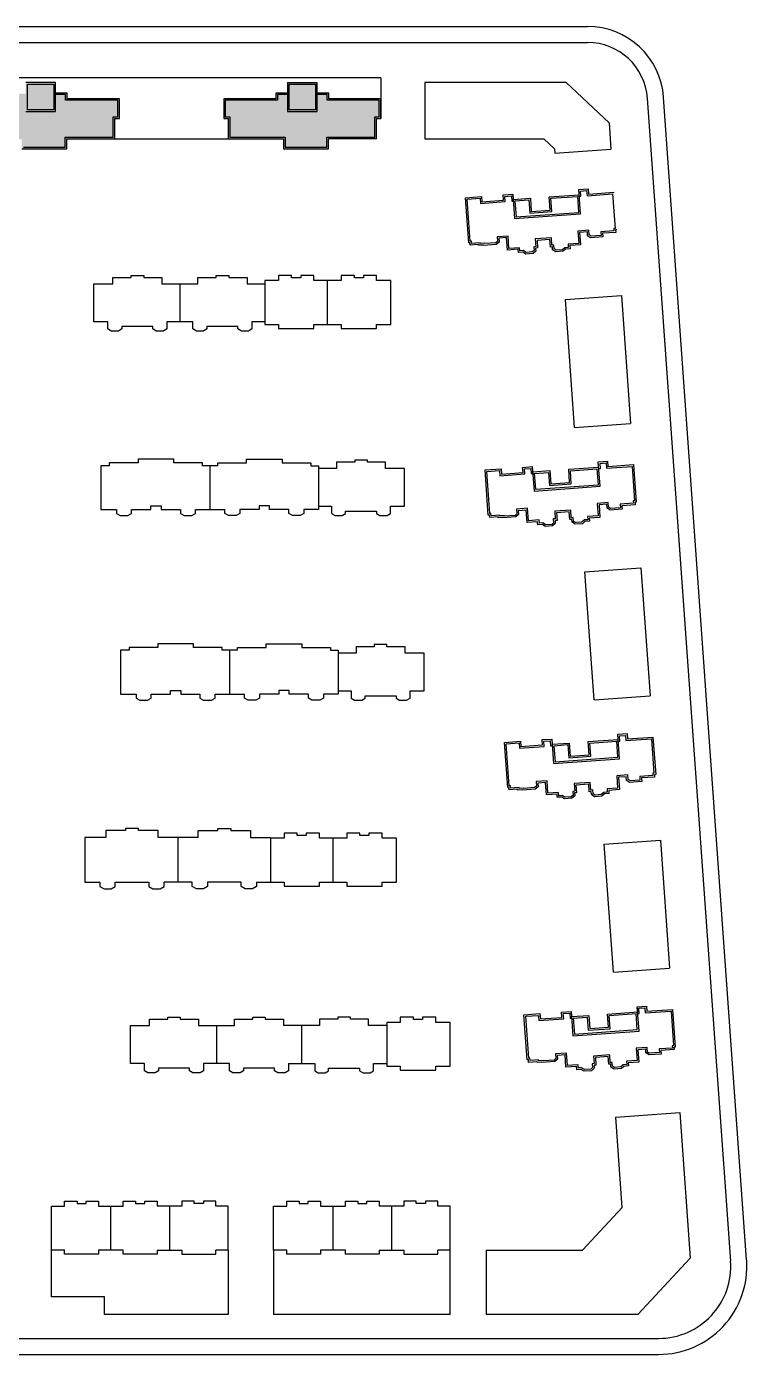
# Model space of a CAD drawing. Extents: x 544659 to 588977, y -8328 to 21775.
# Drawn here: x 547170 to 550047, y -8328 to -3029 of the extents above; entities that cross this region are included whole.
import ezdxf

# ---------------------------------------------------------------- set-up
doc = ezdxf.new("R2010")
doc.units = 0
doc.header["$LTSCALE"] = 1000
doc.header["$MEASUREMENT"] = 0
doc.layers.get('0').update_dxf_attribs({"color": 254, "linetype": 'CONTINUOUS'})
doc.layers.add('WALL', color=9, linetype='CONTINUOUS')

# ---------------------------------------------------------------- blocks, each defined once
blk = doc.blocks.new('A$C3B3C0B09')
at = {"layer": 'WALL'}
for points in [[(5252, 10144), (5015, 10144), (5015, 10061), (4922, 10061), (4922, 10016), (4506, 10016), (4506, 9859), (4541, 9859), (4541, 9696), (4983, 9696), (4983, 9616), (5341, 9616), (5341, 9696), (5725, 9696), (5725, 9859), (5761, 9859), (5761, 10021), (5345, 10021), (5345, 10061), (5252, 10061)], [(7338, 10144), (7101, 10144), (7101, 10061), (7009, 10061), (7009, 10016), (6593, 10016), (6593, 9859), (6628, 9859), (6628, 9696), (7069, 9696), (7069, 9616), (7428, 9616), (7428, 9696), (7812, 9696), (7812, 9859), (7847, 9859), (7847, 10021), (7431, 10021), (7431, 10061), (7338, 10061)]]:
    blk.add_hatch(color=1, dxfattribs=at).paths.add_polyline_path(points)
at = {"color": 8}
for p, q in [((608, 10597), (9494, 10597)), ((608, 10469), (9494, 10469)), ((7847, 10186), (4506, 10186)), ((7847, 10186), (7847, 9864)), ((5252, 10149), (5015, 10149)), ((5028, 10136), (5239, 10136)), ((5028, 9931), (5028, 10136)), ((5239, 10136), (5239, 9931)), ((5252, 9918), (5252, 10149)), ((7101, 10149), (7101, 9918)), ((7101, 10149), (7338, 10149)), ((7114, 10136), (7325, 10136)), ((7114, 9931), (7114, 10136)), ((7325, 10136), (7325, 9931)), ((7338, 9918), (7338, 10149)), ((9323, 10149), (8198, 10149)), ((8198, 10149), (8198, 9701)), ((9323, 10149), (9666, 9829)), ((5345, 10065), (5252, 10065)), ((5332, 10053), (5252, 10053)), ((5332, 10008), (5332, 10053)), ((5748, 10008), (5332, 10008)), ((5345, 10021), (5345, 10065)), ((5761, 10021), (5345, 10021)), ((5748, 9877), (5748, 10008)), ((5761, 9864), (5761, 10021)), ((6593, 10021), (6593, 9864)), ((7009, 10021), (6593, 10021)), ((7021, 10008), (6605, 10008)), ((6605, 10008), (6605, 9877)), ((7101, 10065), (7009, 10065)), ((7009, 10065), (7009, 10021)), ((7101, 10053), (7021, 10053)), ((7021, 10053), (7021, 10008)), ((7431, 10065), (7338, 10065)), ((7418, 10053), (7338, 10053)), ((7418, 10008), (7418, 10053)), ((7834, 10008), (7418, 10008)), ((7431, 10021), (7431, 10065)), ((7847, 10021), (7431, 10021)), ((7834, 9877), (7834, 10008)), ((7847, 9864), (7847, 10021)), ((10636, 745), (9973, 10023)), ((10763, 754), (10101, 10032)), ((5015, 9918), (5252, 9918)), ((5239, 9931), (5028, 9931)), ((5713, 9713), (5713, 9877)), ((5713, 9877), (5748, 9877)), ((5725, 9701), (5725, 9864)), ((5725, 9864), (5761, 9864)), ((6593, 9864), (6628, 9864)), ((6605, 9877), (6641, 9877)), ((6628, 9864), (6628, 9701)), ((6641, 9877), (6641, 9713)), ((7101, 9918), (7338, 9918)), ((7325, 9931), (7114, 9931)), ((7799, 9713), (7799, 9877)), ((7799, 9877), (7834, 9877)), ((7812, 9701), (7812, 9864)), ((7812, 9864), (7847, 9864)), ((9666, 9829), (9681, 9617)), ((5329, 9633), (5329, 9713)), ((5329, 9713), (5713, 9713)), ((5341, 9621), (5341, 9701)), ((5341, 9701), (5725, 9701)), ((5725, 9701), (6628, 9701)), ((6628, 9701), (7069, 9701)), ((6641, 9713), (7082, 9713)), ((7069, 9701), (7069, 9621)), ((7082, 9713), (7082, 9633)), ((7415, 9633), (7415, 9713)), ((7415, 9713), (7799, 9713)), ((7428, 9621), (7428, 9701)), ((7812, 9701), (7428, 9701)), ((8198, 9701), (9146, 9701)), ((9146, 9701), (9232, 9621)), ((4983, 9621), (5341, 9621)), ((4996, 9633), (5329, 9633)), ((7069, 9621), (7428, 9621)), ((7082, 9633), (7415, 9633)), ((9232, 9621), (9234, 9585)), ((9234, 9585), (9681, 9617)), ((8522, 9231), (8649, 9241)), ((8548, 8871), (8522, 9231)), ((8535, 9220), (8638, 9227)), ((8559, 8884), (8535, 9220)), ((8638, 9227), (8641, 9185)), ((8649, 9241), (8652, 9199)), ((8822, 9253), (8898, 9258)), ((8825, 9211), (8822, 9253)), ((8836, 9241), (8887, 9245)), ((8838, 9200), (8836, 9241)), ((8887, 9245), (8890, 9203)), ((8898, 9258), (8912, 9064)), ((8901, 9217), (9039, 9227)), ((9039, 9227), (9046, 9121)), ((9189, 9237), (9428, 9254)), ((9196, 9132), (9189, 9237)), ((9202, 9226), (9416, 9241)), ((9210, 9120), (9202, 9226)), ((9425, 9113), (9416, 9241)), ((9425, 9296), (9499, 9301)), ((9439, 9101), (9425, 9296)), ((9428, 9254), (9425, 9296)), ((9429, 9242), (9442, 9243)), ((9439, 9284), (9487, 9288)), ((9442, 9243), (9439, 9284)), ((9487, 9288), (9490, 9246)), ((9490, 9246), (9694, 9261)), ((9499, 9301), (9501, 9260)), ((9501, 9260), (9706, 9274)), ((9694, 9261), (9714, 8986)), ((8641, 9185), (8838, 9200)), ((8652, 9199), (8825, 9211)), ((8890, 9203), (8902, 9204)), ((8915, 9205), (9027, 9213)), ((8915, 9205), (8924, 9077)), ((8924, 9077), (9425, 9113)), ((9027, 9213), (9034, 9108)), ((9034, 9108), (9210, 9120)), ((9046, 9121), (9196, 9132)), ((8912, 9064), (9439, 9101)), ((8861, 8925), (8774, 8919)), ((8774, 8919), (8776, 8882)), ((8849, 8912), (8787, 8907)), ((8787, 8907), (8789, 8877)), ((8856, 8813), (8849, 8912)), ((8868, 8826), (8861, 8925)), ((9206, 8911), (9078, 8902)), ((9078, 8902), (9082, 8842)), ((9210, 8851), (9206, 8911)), ((9504, 8971), (9417, 8965)), ((9417, 8965), (9424, 8866)), ((9493, 8958), (9430, 8953)), ((9430, 8953), (9437, 8854)), ((9495, 8927), (9493, 8958)), ((9519, 8911), (9495, 8927)), ((9507, 8934), (9504, 8971)), ((9523, 8924), (9507, 8934)), ((9616, 8918), (9519, 8911)), ((9602, 8930), (9523, 8924)), ((9705, 8966), (9600, 8959)), ((9600, 8959), (9602, 8930)), ((9719, 8954), (9614, 8947)), ((9614, 8947), (9616, 8918)), ((9714, 8986), (9704, 8985)), ((9704, 8985), (9705, 8966)), ((9727, 8974), (9718, 8974)), ((9718, 8974), (9719, 8954)), ((8557, 8871), (8548, 8871)), ((8558, 8852), (8557, 8871)), ((8626, 8857), (8558, 8852)), ((8569, 8885), (8559, 8884)), ((8570, 8866), (8569, 8885)), ((8637, 8871), (8570, 8866)), ((8626, 8851), (8626, 8857)), ((8664, 8853), (8626, 8851)), ((8638, 8864), (8637, 8871)), ((8676, 8867), (8638, 8864)), ((8665, 8850), (8664, 8853)), ((8767, 8858), (8665, 8850)), ((8762, 8870), (8676, 8864)), ((8676, 8864), (8676, 8867)), ((8776, 8882), (8762, 8870)), ((8789, 8877), (8767, 8858)), ((8941, 8819), (8856, 8813)), ((8953, 8832), (8868, 8826)), ((8943, 8793), (8941, 8819)), ((8979, 8796), (8943, 8793)), ((8955, 8807), (8953, 8832)), ((8982, 8809), (8955, 8807)), ((9001, 8781), (8979, 8796)), ((9004, 8794), (8982, 8809)), ((9054, 8798), (9004, 8794)), ((9068, 8810), (9054, 8798)), ((9082, 8805), (9060, 8785)), ((9082, 8842), (9066, 8840)), ((9066, 8840), (9068, 8810)), ((9096, 8830), (9080, 8829)), ((9080, 8829), (9082, 8805)), ((9194, 8898), (9092, 8890)), ((9092, 8890), (9096, 8830)), ((9198, 8837), (9194, 8898)), ((9214, 8838), (9198, 8837)), ((9226, 8852), (9210, 8851)), ((9216, 8814), (9214, 8838)), ((9240, 8798), (9216, 8814)), ((9228, 8822), (9226, 8852)), ((9244, 8811), (9228, 8822)), ((9299, 8803), (9240, 8798)), ((9294, 8815), (9244, 8811)), ((9314, 8832), (9294, 8815)), ((9319, 8820), (9299, 8803)), ((9341, 8834), (9314, 8832)), ((9355, 8823), (9319, 8820)), ((9424, 8866), (9339, 8860)), ((9339, 8860), (9341, 8834)), ((9437, 8854), (9353, 8848)), ((9353, 8848), (9355, 8823)), ((9060, 8785), (9001, 8781)), ((5709, 8543), (5709, 8595)), ((5709, 8595), (5854, 8595)), ((5854, 8595), (5854, 8611)), ((5854, 8611), (5955, 8611)), ((5955, 8611), (5955, 8595)), ((5955, 8595), (6100, 8595)), ((6100, 8595), (6100, 8543)), ((6387, 8543), (6387, 8595)), ((6387, 8595), (6533, 8595)), ((6533, 8595), (6533, 8611)), ((6533, 8611), (6633, 8611)), ((6633, 8611), (6633, 8595)), ((6633, 8595), (6779, 8595)), ((6779, 8595), (6779, 8543)), ((7135, 8611), (7030, 8611)), ((7030, 8611), (7030, 8569)), ((7135, 8591), (7135, 8611)), ((7208, 8591), (7135, 8591)), ((7313, 8611), (7208, 8611)), ((7208, 8611), (7208, 8591)), ((7313, 8569), (7313, 8611)), ((7635, 8611), (7529, 8611)), ((7529, 8611), (7529, 8569)), ((7635, 8591), (7635, 8611)), ((7707, 8591), (7635, 8591)), ((7812, 8611), (7707, 8611)), ((7707, 8611), (7707, 8591)), ((7812, 8569), (7812, 8611)), ((5558, 8543), (5709, 8543)), ((5558, 8241), (5558, 8543)), ((6100, 8543), (6387, 8543)), ((6244, 8543), (6244, 8241)), ((6779, 8543), (6922, 8543)), ((7030, 8569), (6922, 8569)), ((6922, 8569), (6922, 8219)), ((7529, 8569), (7313, 8569)), ((7421, 8219), (7421, 8569)), ((7927, 8569), (7812, 8569)), ((7927, 8219), (7927, 8569)), ((9318, 8419), (9765, 8451)), ((9391, 7397), (9318, 8419)), ((9765, 8451), (9838, 7429)), ((5670, 8241), (5558, 8241)), ((5670, 8183), (5670, 8241)), ((5697, 8167), (5670, 8183)), ((5754, 8167), (5697, 8167)), ((5781, 8183), (5754, 8167)), ((6028, 8203), (5781, 8203)), ((5781, 8203), (5781, 8183)), ((6028, 8183), (6028, 8203)), ((6055, 8167), (6028, 8183)), ((6112, 8167), (6055, 8167)), ((6139, 8183), (6112, 8167)), ((6348, 8241), (6139, 8241)), ((6139, 8241), (6139, 8183)), ((6348, 8183), (6348, 8241)), ((6375, 8167), (6348, 8183)), ((6432, 8167), (6375, 8167)), ((6459, 8183), (6432, 8167)), ((6706, 8203), (6459, 8203)), ((6459, 8203), (6459, 8183)), ((6706, 8183), (6706, 8203)), ((6734, 8167), (6706, 8183)), ((6791, 8167), (6734, 8167)), ((6818, 8183), (6791, 8167)), ((6922, 8241), (6818, 8241)), ((6818, 8241), (6818, 8183)), ((6922, 8219), (7030, 8219)), ((7030, 8219), (7030, 8187)), ((7030, 8187), (7313, 8187)), ((7313, 8187), (7313, 8219)), ((7313, 8219), (7529, 8219)), ((7529, 8219), (7529, 8187)), ((7529, 8187), (7812, 8187)), ((7812, 8187), (7812, 8219)), ((7812, 8219), (7927, 8219)), ((9391, 7397), (9838, 7429)), ((5912, 7114), (5681, 7114)), ((5681, 7114), (5681, 7092)), ((6195, 7143), (5912, 7143)), ((5912, 7143), (5912, 7114)), ((6195, 7114), (6195, 7143)), ((6425, 7114), (6195, 7114)), ((6425, 7092), (6425, 7114)), ((6545, 7092), (6545, 7114)), ((6545, 7114), (6776, 7114)), ((6776, 7114), (6776, 7143)), ((6776, 7143), (7059, 7143)), ((7059, 7143), (7059, 7114)), ((7059, 7114), (7289, 7114)), ((7289, 7114), (7289, 7092)), ((7638, 7121), (7492, 7121)), ((7492, 7121), (7492, 7070)), ((7739, 7137), (7638, 7137)), ((7638, 7137), (7638, 7121)), ((7739, 7121), (7739, 7137)), ((7884, 7121), (7739, 7121)), ((7884, 7070), (7884, 7121)), ((9580, 7122), (9654, 7128)), ((9594, 6928), (9580, 7122)), ((9583, 7081), (9580, 7122)), ((9594, 7110), (9642, 7114)), ((9597, 7069), (9594, 7110)), ((9642, 7114), (9645, 7072)), ((9654, 7128), (9657, 7086)), ((9657, 7086), (9861, 7101)), ((9861, 7101), (9882, 6801)), ((5681, 7092), (5614, 7092)), ((5614, 7092), (5614, 6742)), ((6545, 7092), (6425, 7092)), ((6485, 6742), (6485, 7092)), ((7289, 7092), (7349, 7092)), ((7349, 7092), (7349, 6742)), ((7492, 7070), (7349, 7070)), ((7349, 7070), (7349, 6768)), ((8035, 7070), (7884, 7070)), ((8035, 6768), (8035, 7070)), ((8677, 7058), (8805, 7067)), ((8703, 6697), (8677, 7058)), ((8691, 7046), (8793, 7053)), ((8715, 6711), (8691, 7046)), ((8793, 7053), (8796, 7012)), ((8796, 7012), (8994, 7026)), ((8805, 7067), (8808, 7025)), ((8808, 7025), (8980, 7038)), ((8977, 7079), (9054, 7085)), ((8980, 7038), (8977, 7079)), ((8991, 7067), (9042, 7071)), ((8994, 7026), (8991, 7067)), ((9042, 7071), (9045, 7030)), ((9045, 7030), (9058, 7030)), ((9054, 7085), (9068, 6890)), ((9057, 7043), (9194, 7053)), ((9070, 7031), (9182, 7039)), ((9070, 7031), (9079, 6904)), ((9182, 7039), (9190, 6934)), ((9194, 7053), (9201, 6948)), ((9344, 7064), (9583, 7081)), ((9351, 6958), (9344, 7064)), ((9358, 7052), (9571, 7067)), ((9365, 6947), (9358, 7052)), ((9581, 6939), (9571, 7067)), ((9584, 7068), (9597, 7069)), ((9645, 7072), (9849, 7087)), ((9849, 7087), (9869, 6812)), ((9068, 6890), (9594, 6928)), ((9079, 6904), (9581, 6939)), ((9190, 6934), (9365, 6947)), ((9201, 6948), (9351, 6958)), ((9660, 6798), (9572, 6791)), ((9572, 6791), (9579, 6692)), ((9648, 6784), (9586, 6779)), ((9650, 6754), (9648, 6784)), ((9662, 6761), (9660, 6798)), ((9861, 6793), (9755, 6785)), ((9755, 6785), (9757, 6756)), ((9869, 6812), (9859, 6812)), ((9859, 6812), (9861, 6793)), ((9882, 6801), (9873, 6800)), ((9873, 6800), (9874, 6781)), ((5614, 6742), (5739, 6742)), ((5739, 6742), (5739, 6711)), ((5739, 6711), (5768, 6694)), ((5768, 6694), (5829, 6694)), ((5829, 6694), (5859, 6711)), ((5859, 6711), (5859, 6742)), ((5859, 6742), (6012, 6742)), ((6012, 6742), (6012, 6771)), ((6012, 6771), (6094, 6771)), ((6094, 6771), (6094, 6742)), ((6094, 6742), (6248, 6742)), ((6248, 6742), (6248, 6711)), ((6248, 6711), (6277, 6694)), ((6277, 6694), (6338, 6694)), ((6338, 6694), (6367, 6711)), ((6367, 6711), (6367, 6742)), ((6367, 6742), (6603, 6742)), ((6603, 6711), (6603, 6742)), ((6632, 6694), (6603, 6711)), ((6693, 6694), (6632, 6694)), ((6723, 6711), (6693, 6694)), ((6876, 6742), (6723, 6742)), ((6723, 6742), (6723, 6711)), ((6958, 6771), (6876, 6771)), ((6876, 6771), (6876, 6742)), ((6958, 6742), (6958, 6771)), ((7112, 6742), (6958, 6742)), ((7112, 6711), (7112, 6742)), ((7141, 6694), (7112, 6711)), ((7202, 6694), (7141, 6694)), ((7231, 6711), (7202, 6694)), ((7349, 6742), (7231, 6742)), ((7231, 6742), (7231, 6711)), ((7349, 6768), (7453, 6768)), ((7453, 6768), (7453, 6710)), ((7453, 6710), (7481, 6694)), ((7481, 6694), (7538, 6694)), ((7538, 6694), (7565, 6710)), ((7565, 6710), (7565, 6730)), ((7565, 6730), (7812, 6730)), ((7812, 6730), (7812, 6710)), ((7812, 6710), (7839, 6694)), ((7839, 6694), (7896, 6694)), ((7896, 6694), (7923, 6710)), ((7923, 6710), (7923, 6768)), ((7923, 6768), (8035, 6768)), ((8712, 6698), (8703, 6697)), ((8714, 6679), (8712, 6698)), ((8781, 6683), (8714, 6679)), ((8724, 6711), (8715, 6711)), ((8726, 6692), (8724, 6711)), ((8793, 6697), (8726, 6692)), ((8781, 6677), (8781, 6683)), ((8820, 6680), (8781, 6677)), ((8793, 6691), (8793, 6697)), ((8831, 6693), (8793, 6691)), ((8922, 6684), (8820, 6677)), ((8820, 6677), (8820, 6680)), ((8832, 6690), (8831, 6693)), ((8917, 6696), (8832, 6690)), ((8931, 6709), (8917, 6696)), ((8945, 6703), (8922, 6684)), ((9016, 6752), (8929, 6745)), ((8929, 6745), (8931, 6709)), ((9005, 6738), (8942, 6733)), ((8942, 6733), (8945, 6703)), ((9012, 6639), (9005, 6738)), ((9024, 6653), (9016, 6752)), ((9361, 6738), (9233, 6729)), ((9233, 6729), (9237, 6668)), ((9349, 6724), (9247, 6717)), ((9247, 6717), (9251, 6656)), ((9353, 6663), (9349, 6724)), ((9365, 6677), (9361, 6738)), ((9381, 6678), (9365, 6677)), ((9383, 6648), (9381, 6678)), ((9579, 6692), (9494, 6686)), ((9494, 6686), (9496, 6661)), ((9593, 6680), (9508, 6674)), ((9586, 6779), (9593, 6680)), ((9675, 6738), (9650, 6754)), ((9678, 6751), (9662, 6761)), ((9771, 6745), (9675, 6738)), ((9757, 6756), (9678, 6751)), ((9874, 6781), (9769, 6773)), ((9769, 6773), (9771, 6745)), ((9096, 6645), (9012, 6639)), ((9108, 6659), (9024, 6653)), ((9098, 6619), (9096, 6645)), ((9134, 6622), (9098, 6619)), ((9110, 6633), (9108, 6659)), ((9137, 6635), (9110, 6633)), ((9156, 6608), (9134, 6622)), ((9160, 6621), (9137, 6635)), ((9215, 6612), (9156, 6608)), ((9210, 6624), (9160, 6621)), ((9224, 6636), (9210, 6624)), ((9237, 6631), (9215, 6612)), ((9237, 6668), (9221, 6667)), ((9221, 6667), (9224, 6636)), ((9251, 6656), (9235, 6655)), ((9235, 6655), (9237, 6631)), ((9369, 6664), (9353, 6663)), ((9371, 6641), (9369, 6664)), ((9396, 6625), (9371, 6641)), ((9399, 6638), (9383, 6648)), ((9454, 6629), (9396, 6625)), ((9449, 6641), (9399, 6638)), ((9469, 6659), (9449, 6641)), ((9474, 6646), (9454, 6629)), ((9496, 6661), (9469, 6659)), ((9510, 6649), (9474, 6646)), ((9508, 6674), (9510, 6649)), ((9473, 6245), (9920, 6277)), ((9920, 6277), (9993, 5256)), ((9546, 5224), (9473, 6245)), ((5838, 5619), (5770, 5619)), ((5770, 5619), (5770, 5268)), ((6068, 5641), (5838, 5641)), ((5838, 5641), (5838, 5619)), ((6351, 5670), (6068, 5670)), ((6068, 5670), (6068, 5641)), ((6351, 5641), (6351, 5670)), ((6581, 5641), (6351, 5641)), ((6581, 5619), (6581, 5641)), ((6702, 5619), (6581, 5619)), ((6641, 5268), (6641, 5619)), ((6702, 5619), (6702, 5641)), ((6702, 5641), (6932, 5641)), ((6932, 5641), (6932, 5670)), ((6932, 5670), (7215, 5670)), ((7215, 5670), (7215, 5641)), ((7215, 5641), (7445, 5641)), ((7445, 5641), (7445, 5619)), ((7445, 5619), (7505, 5619)), ((7505, 5619), (7505, 5268)), ((7794, 5648), (7649, 5648)), ((7649, 5648), (7649, 5597)), ((7895, 5664), (7794, 5664)), ((7794, 5664), (7794, 5648)), ((7895, 5648), (7895, 5664)), ((8040, 5648), (7895, 5648)), ((8040, 5597), (8040, 5648)), ((7649, 5597), (7505, 5597)), ((7505, 5597), (7505, 5295)), ((8191, 5597), (8040, 5597)), ((8191, 5295), (8191, 5597)), ((5770, 5268), (5895, 5268)), ((5895, 5268), (5895, 5238)), ((5895, 5238), (5924, 5220)), ((5924, 5220), (5986, 5220)), ((5986, 5220), (6015, 5238)), ((6015, 5238), (6015, 5268)), ((6015, 5268), (6169, 5268)), ((6169, 5268), (6169, 5297)), ((6169, 5297), (6250, 5297)), ((6250, 5297), (6250, 5268)), ((6250, 5268), (6404, 5268)), ((6404, 5268), (6404, 5238)), ((6404, 5238), (6433, 5220)), ((6433, 5220), (6495, 5220)), ((6495, 5220), (6524, 5238)), ((6524, 5238), (6524, 5268)), ((6524, 5268), (6759, 5268)), ((6759, 5238), (6759, 5268)), ((6788, 5220), (6759, 5238)), ((6850, 5220), (6788, 5220)), ((6879, 5238), (6850, 5220)), ((7033, 5268), (6879, 5268)), ((6879, 5268), (6879, 5238)), ((7114, 5297), (7033, 5297)), ((7033, 5297), (7033, 5268)), ((7114, 5268), (7114, 5297)), ((7268, 5268), (7114, 5268)), ((7268, 5238), (7268, 5268)), ((7297, 5220), (7268, 5238)), ((7359, 5220), (7297, 5220)), ((7388, 5238), (7359, 5220)), ((7505, 5268), (7388, 5268)), ((7388, 5268), (7388, 5238)), ((7505, 5295), (7610, 5295)), ((7610, 5295), (7610, 5236)), ((7610, 5236), (7637, 5220)), ((7637, 5220), (7694, 5220)), ((7694, 5220), (7721, 5236)), ((7721, 5236), (7721, 5256)), ((7721, 5256), (7968, 5256)), ((7968, 5256), (7968, 5236)), ((7968, 5236), (7995, 5220)), ((7995, 5220), (8052, 5220)), ((8052, 5220), (8080, 5236)), ((8080, 5236), (8080, 5295)), ((8080, 5295), (8191, 5295)), ((9546, 5224), (9993, 5256)), ((8832, 4884), (8960, 4893)), ((8858, 4523), (8832, 4884)), ((8846, 4872), (8948, 4880)), ((8948, 4880), (8951, 4838)), ((8960, 4893), (8963, 4852)), ((9132, 4906), (9209, 4911)), ((9135, 4864), (9132, 4906)), ((9146, 4894), (9197, 4897)), ((9149, 4852), (9146, 4894)), ((9197, 4897), (9200, 4856)), ((9209, 4911), (9223, 4716)), ((9212, 4870), (9349, 4879)), ((9349, 4879), (9357, 4774)), ((9499, 4890), (9738, 4907)), ((9507, 4785), (9499, 4890)), ((9513, 4878), (9727, 4893)), ((9520, 4773), (9513, 4878)), ((9736, 4766), (9727, 4893)), ((9736, 4949), (9809, 4954)), ((9749, 4754), (9736, 4949)), ((9738, 4907), (9736, 4949)), ((9739, 4894), (9752, 4895)), ((9749, 4937), (9797, 4940)), ((9752, 4895), (9749, 4937)), ((9797, 4940), (9800, 4899)), ((9800, 4899), (10004, 4913)), ((9809, 4954), (9812, 4912)), ((9812, 4912), (10016, 4927)), ((10004, 4913), (10024, 4639)), ((10016, 4927), (10038, 4627)), ((8870, 4537), (8846, 4872)), ((8951, 4838), (9149, 4852)), ((8963, 4852), (9135, 4864)), ((9200, 4856), (9213, 4857)), ((9225, 4858), (9337, 4866)), ((9225, 4858), (9235, 4730)), ((9337, 4866), (9345, 4760)), ((9345, 4760), (9520, 4773)), ((9357, 4774), (9507, 4785)), ((9223, 4716), (9749, 4754)), ((9235, 4730), (9736, 4766)), ((9172, 4578), (9084, 4572)), ((9084, 4572), (9087, 4535)), ((9160, 4564), (9098, 4560)), ((9098, 4560), (9100, 4529)), ((9167, 4465), (9160, 4564)), ((9179, 4479), (9172, 4578)), ((9516, 4564), (9388, 4555)), ((9520, 4503), (9516, 4564)), ((9815, 4624), (9727, 4618)), ((9727, 4618), (9734, 4519)), ((9803, 4610), (9741, 4606)), ((9741, 4606), (9748, 4507)), ((9805, 4580), (9803, 4610)), ((9830, 4564), (9805, 4580)), ((9817, 4587), (9815, 4624)), ((9833, 4577), (9817, 4587)), ((9926, 4571), (9830, 4564)), ((9912, 4583), (9833, 4577)), ((10016, 4619), (9910, 4611)), ((9910, 4611), (9912, 4583)), ((10029, 4607), (9924, 4600)), ((9924, 4600), (9926, 4571)), ((10024, 4639), (10014, 4638)), ((10014, 4638), (10016, 4619)), ((10038, 4627), (10028, 4626)), ((10028, 4626), (10029, 4607)), ((8868, 4524), (8858, 4523)), ((8869, 4505), (8868, 4524)), ((8936, 4510), (8869, 4505)), ((8879, 4538), (8870, 4537)), ((8881, 4519), (8879, 4538)), ((8948, 4523), (8881, 4519)), ((8936, 4503), (8936, 4510)), ((8975, 4506), (8936, 4503)), ((8948, 4517), (8948, 4523)), ((8987, 4520), (8948, 4517)), ((9078, 4510), (8975, 4503)), ((8975, 4503), (8975, 4506)), ((9072, 4523), (8987, 4517)), ((8987, 4517), (8987, 4520)), ((9087, 4535), (9072, 4523)), ((9100, 4529), (9078, 4510)), ((9251, 4471), (9167, 4465)), ((9263, 4485), (9179, 4479)), ((9253, 4446), (9251, 4471)), ((9265, 4459), (9263, 4485)), ((9292, 4461), (9265, 4459)), ((9315, 4447), (9292, 4461)), ((9365, 4451), (9315, 4447)), ((9379, 4463), (9365, 4451)), ((9392, 4457), (9370, 4438)), ((9393, 4494), (9377, 4493)), ((9377, 4493), (9379, 4463)), ((9388, 4555), (9393, 4494)), ((9406, 4482), (9390, 4481)), ((9390, 4481), (9392, 4457)), ((9504, 4550), (9402, 4543)), ((9402, 4543), (9406, 4482)), ((9508, 4490), (9504, 4550)), ((9524, 4491), (9508, 4490)), ((9536, 4505), (9520, 4503)), ((9526, 4467), (9524, 4491)), ((9551, 4451), (9526, 4467)), ((9538, 4474), (9536, 4505)), ((9554, 4464), (9538, 4474)), ((9609, 4455), (9551, 4451)), ((9604, 4468), (9554, 4464)), ((9624, 4485), (9604, 4468)), ((9629, 4473), (9609, 4455)), ((9651, 4487), (9624, 4485)), ((9665, 4475), (9629, 4473)), ((9734, 4519), (9650, 4513)), ((9650, 4513), (9651, 4487)), ((9748, 4507), (9663, 4501)), ((9663, 4501), (9665, 4475)), ((9289, 4448), (9253, 4446)), ((9311, 4434), (9289, 4448)), ((9370, 4438), (9311, 4434)), ((5810, 4180), (5654, 4180)), ((5654, 4180), (5654, 4126)), ((5914, 4196), (5810, 4196)), ((5810, 4196), (5810, 4180)), ((5914, 4180), (5914, 4196)), ((6071, 4180), (5914, 4180)), ((6071, 4126), (6071, 4180)), ((6390, 4126), (6390, 4180)), ((6390, 4180), (6546, 4180)), ((6546, 4180), (6546, 4196)), ((6546, 4196), (6650, 4196)), ((6650, 4196), (6650, 4180)), ((6650, 4180), (6807, 4180)), ((6807, 4180), (6807, 4126)), ((7180, 4161), (7074, 4161)), ((7074, 4161), (7074, 4120)), ((7180, 4142), (7180, 4161)), ((7252, 4142), (7180, 4142)), ((7357, 4161), (7252, 4161)), ((7252, 4161), (7252, 4142)), ((7357, 4120), (7357, 4161)), ((7679, 4161), (7574, 4161)), ((7574, 4161), (7574, 4120)), ((7679, 4142), (7679, 4161)), ((7751, 4142), (7679, 4142)), ((7856, 4161), (7751, 4161)), ((7751, 4161), (7751, 4142)), ((7856, 4120), (7856, 4161)), ((5654, 4126), (5487, 4126)), ((5487, 4126), (5487, 3770)), ((6390, 4126), (6071, 4126)), ((6230, 3770), (6230, 4126)), ((6807, 4126), (6966, 4126)), ((6966, 4126), (6966, 3770)), ((7074, 4120), (6966, 4120)), ((7574, 4120), (7357, 4120)), ((7465, 3770), (7465, 4120)), ((7972, 4120), (7856, 4120)), ((7972, 3770), (7972, 4120)), ((9628, 4072), (10075, 4103)), ((9701, 3050), (9628, 4072)), ((10075, 4103), (10148, 3082)), ((5487, 3770), (5606, 3770)), ((5606, 3770), (5606, 3734)), ((5606, 3734), (5639, 3715)), ((5639, 3715), (5695, 3715)), ((5695, 3715), (5728, 3734)), ((5728, 3734), (5728, 3770)), ((5728, 3770), (5996, 3770)), ((5996, 3770), (5996, 3734)), ((5996, 3734), (6029, 3715)), ((6029, 3715), (6086, 3715)), ((6086, 3715), (6119, 3734)), ((6119, 3734), (6119, 3770)), ((6342, 3770), (6119, 3770)), ((6342, 3734), (6342, 3770)), ((6375, 3715), (6342, 3734)), ((6431, 3715), (6375, 3715)), ((6464, 3734), (6431, 3715)), ((6732, 3770), (6464, 3770)), ((6464, 3770), (6464, 3734)), ((6732, 3734), (6732, 3770)), ((6765, 3715), (6732, 3734)), ((6822, 3715), (6765, 3715)), ((6855, 3734), (6822, 3715)), ((6855, 3770), (6855, 3734)), ((6855, 3770), (7074, 3770)), ((7074, 3770), (7074, 3738)), ((7074, 3738), (7357, 3738)), ((7357, 3738), (7357, 3770)), ((7357, 3770), (7574, 3770)), ((7574, 3770), (7574, 3738)), ((7574, 3738), (7856, 3738)), ((7856, 3738), (7856, 3770)), ((7856, 3770), (7972, 3770)), ((9701, 3050), (10148, 3082)), ((9891, 2775), (9964, 2780)), ((9905, 2580), (9891, 2775)), ((9894, 2733), (9891, 2775)), ((9904, 2763), (9952, 2767)), ((9907, 2722), (9904, 2763)), ((9952, 2767), (9955, 2725)), ((9964, 2780), (9967, 2739)), ((6001, 2624), (6001, 2675)), ((6001, 2675), (6147, 2675)), ((6147, 2675), (6147, 2691)), ((6147, 2691), (6247, 2691)), ((6247, 2691), (6247, 2675)), ((6247, 2675), (6393, 2675)), ((6393, 2675), (6393, 2624)), ((6679, 2624), (6679, 2675)), ((6679, 2675), (6825, 2675)), ((6825, 2675), (6825, 2691)), ((6825, 2691), (6925, 2691)), ((6925, 2691), (6925, 2675)), ((6925, 2675), (7071, 2675)), ((7071, 2675), (7071, 2624)), ((7503, 2675), (7358, 2675)), ((7358, 2675), (7358, 2624)), ((7604, 2691), (7503, 2691)), ((7503, 2691), (7503, 2675)), ((7604, 2675), (7604, 2691)), ((7749, 2675), (7604, 2675)), ((7749, 2624), (7749, 2675)), ((8001, 2650), (7893, 2650)), ((7893, 2650), (7893, 2300)), ((8106, 2691), (8001, 2691)), ((8001, 2691), (8001, 2650)), ((8106, 2672), (8106, 2691)), ((8179, 2672), (8106, 2672)), ((8284, 2691), (8179, 2691)), ((8179, 2691), (8179, 2672)), ((8284, 2650), (8284, 2691)), ((8399, 2650), (8284, 2650)), ((8399, 2300), (8399, 2650)), ((8987, 2710), (9115, 2720)), ((9013, 2350), (8987, 2710)), ((9001, 2699), (9103, 2706)), ((9025, 2363), (9001, 2699)), ((9103, 2706), (9106, 2664)), ((9106, 2664), (9304, 2679)), ((9115, 2720), (9118, 2678)), ((9118, 2678), (9290, 2690)), ((9287, 2732), (9364, 2737)), ((9290, 2690), (9287, 2732)), ((9301, 2720), (9352, 2724)), ((9304, 2679), (9301, 2720)), ((9352, 2724), (9355, 2682)), ((9355, 2682), (9368, 2683)), ((9364, 2737), (9378, 2543)), ((9367, 2696), (9504, 2706)), ((9381, 2684), (9492, 2692)), ((9381, 2684), (9390, 2556)), ((9492, 2692), (9500, 2587)), ((9504, 2706), (9512, 2600)), ((9654, 2716), (9894, 2733)), ((9662, 2611), (9654, 2716)), ((9668, 2705), (9882, 2720)), ((9675, 2599), (9668, 2705)), ((9891, 2592), (9882, 2720)), ((9895, 2721), (9907, 2722)), ((9955, 2725), (10160, 2740)), ((9967, 2739), (10171, 2753)), ((10160, 2740), (10179, 2465)), ((10171, 2753), (10193, 2453)), ((5851, 2624), (6001, 2624)), ((5851, 2322), (5851, 2624)), ((6393, 2624), (6679, 2624)), ((6536, 2624), (6536, 2322)), ((7358, 2624), (7071, 2624)), ((7214, 2624), (7214, 2322)), ((7893, 2624), (7749, 2624)), ((9378, 2543), (9905, 2580)), ((9390, 2556), (9891, 2592)), ((9500, 2587), (9675, 2599)), ((9512, 2600), (9662, 2611)), ((9970, 2450), (9882, 2444)), ((9882, 2444), (9889, 2345)), ((9973, 2413), (9970, 2450)), ((10171, 2445), (10066, 2438)), ((10066, 2438), (10068, 2409)), ((10179, 2465), (10170, 2464)), ((10170, 2464), (10171, 2445)), ((10193, 2453), (10183, 2453)), ((10183, 2453), (10185, 2433)), ((9023, 2350), (9013, 2350)), ((9024, 2331), (9023, 2350)), ((9091, 2336), (9024, 2331)), ((9035, 2364), (9025, 2363)), ((9036, 2345), (9035, 2364)), ((9103, 2350), (9036, 2345)), ((9092, 2330), (9091, 2336)), ((9130, 2332), (9092, 2330)), ((9103, 2343), (9103, 2350)), ((9142, 2346), (9103, 2343)), ((9233, 2337), (9130, 2329)), ((9130, 2329), (9130, 2332)), ((9228, 2349), (9142, 2343)), ((9142, 2343), (9142, 2346)), ((9242, 2361), (9228, 2349)), ((9255, 2356), (9233, 2337)), ((9327, 2404), (9239, 2398)), ((9239, 2398), (9242, 2361)), ((9315, 2391), (9253, 2386)), ((9253, 2386), (9255, 2356)), ((9322, 2292), (9315, 2391)), ((9334, 2305), (9327, 2404)), ((9671, 2390), (9543, 2381)), ((9543, 2381), (9548, 2321)), ((9659, 2377), (9557, 2369)), ((9557, 2369), (9561, 2309)), ((9664, 2316), (9659, 2377)), ((9675, 2330), (9671, 2390)), ((9889, 2345), (9805, 2339)), ((9805, 2339), (9807, 2313)), ((9903, 2333), (9818, 2327)), ((9958, 2437), (9896, 2432)), ((9896, 2432), (9903, 2333)), ((9960, 2406), (9958, 2437)), ((9985, 2390), (9960, 2406)), ((9988, 2403), (9973, 2413)), ((10081, 2397), (9985, 2390)), ((10068, 2409), (9988, 2403)), ((10185, 2433), (10079, 2426)), ((10079, 2426), (10081, 2397)), ((5962, 2322), (5851, 2322)), ((5962, 2264), (5962, 2322)), ((5989, 2248), (5962, 2264)), ((6046, 2248), (5989, 2248)), ((6073, 2264), (6046, 2248)), ((6320, 2284), (6073, 2284)), ((6073, 2284), (6073, 2264)), ((6320, 2264), (6320, 2284)), ((6347, 2248), (6320, 2264)), ((6405, 2248), (6347, 2248)), ((6432, 2264), (6405, 2248)), ((6640, 2322), (6432, 2322)), ((6432, 2322), (6432, 2264)), ((6640, 2264), (6640, 2322)), ((6667, 2248), (6640, 2264)), ((6725, 2248), (6667, 2248)), ((6752, 2264), (6725, 2248)), ((6999, 2284), (6752, 2284)), ((6752, 2284), (6752, 2264)), ((6999, 2264), (6999, 2284)), ((7026, 2248), (6999, 2264)), ((7083, 2248), (7026, 2248)), ((7110, 2264), (7083, 2248)), ((7110, 2322), (7110, 2264)), ((7110, 2322), (7319, 2322)), ((7319, 2322), (7319, 2264)), ((7319, 2264), (7346, 2248)), ((7346, 2248), (7403, 2248)), ((7403, 2248), (7430, 2264)), ((7430, 2264), (7430, 2284)), ((7430, 2284), (7677, 2284)), ((7677, 2284), (7677, 2264)), ((7677, 2264), (7704, 2248)), ((7704, 2248), (7761, 2248)), ((7761, 2248), (7788, 2264)), ((7788, 2264), (7788, 2322)), ((7788, 2322), (7893, 2322)), ((7893, 2300), (8001, 2300)), ((8001, 2300), (8001, 2268)), ((8001, 2268), (8284, 2268)), ((8284, 2268), (8284, 2300)), ((8284, 2300), (8399, 2300)), ((9407, 2298), (9322, 2292)), ((9419, 2311), (9334, 2305)), ((9408, 2272), (9407, 2298)), ((9444, 2275), (9408, 2272)), ((9420, 2286), (9419, 2311)), ((9447, 2288), (9420, 2286)), ((9467, 2260), (9444, 2275)), ((9470, 2273), (9447, 2288)), ((9525, 2264), (9467, 2260)), ((9520, 2277), (9470, 2273)), ((9534, 2289), (9520, 2277)), ((9547, 2284), (9525, 2264)), ((9548, 2321), (9532, 2319)), ((9532, 2319), (9534, 2289)), ((9561, 2309), (9546, 2308)), ((9546, 2308), (9547, 2284)), ((9680, 2317), (9664, 2316)), ((9691, 2331), (9675, 2330)), ((9681, 2293), (9680, 2317)), ((9706, 2277), (9681, 2293)), ((9694, 2301), (9691, 2331)), ((9709, 2290), (9694, 2301)), ((9764, 2282), (9706, 2277)), ((9759, 2294), (9709, 2290)), ((9779, 2311), (9759, 2294)), ((9785, 2299), (9764, 2282)), ((9807, 2313), (9779, 2311)), ((9820, 2302), (9785, 2299)), ((9818, 2327), (9820, 2302)), ((9719, 1893), (10230, 1930)), ((10230, 1930), (10313, 768)), ((9771, 1172), (9719, 1893)), ((5219, 1182), (5325, 1182)), ((5219, 461), (5219, 1182)), ((5325, 1182), (5325, 1224)), ((5325, 1224), (5424, 1224)), ((5424, 1224), (5424, 1204)), ((5424, 1204), (5496, 1204)), ((5496, 1204), (5496, 1224)), ((5496, 1224), (5595, 1224)), ((5595, 1224), (5595, 1182)), ((5595, 1182), (5792, 1182)), ((5694, 832), (5694, 1182)), ((5792, 1182), (5792, 1224)), ((5792, 1224), (5891, 1224)), ((5891, 1224), (5891, 1204)), ((5891, 1204), (5963, 1204)), ((5963, 1204), (5963, 1224)), ((5963, 1224), (6062, 1224)), ((6062, 1224), (6062, 1182)), ((6259, 1182), (6062, 1182)), ((6161, 1182), (6161, 832)), ((6358, 1224), (6259, 1224)), ((6259, 1224), (6259, 1182)), ((6358, 1204), (6358, 1224)), ((6431, 1204), (6358, 1204)), ((6530, 1224), (6431, 1224)), ((6431, 1224), (6431, 1204)), ((6530, 1182), (6530, 1224)), ((6628, 1182), (6530, 1182)), ((6628, 832), (6628, 1182)), ((6990, 1182), (7096, 1182)), ((6990, 832), (6990, 1182)), ((7096, 1182), (7096, 1224)), ((7096, 1224), (7195, 1224)), ((7195, 1224), (7195, 1204)), ((7195, 1204), (7267, 1204)), ((7267, 1204), (7267, 1224)), ((7267, 1224), (7366, 1224)), ((7366, 1224), (7366, 1182)), ((7366, 1182), (7563, 1182)), ((7465, 832), (7465, 1182)), ((7563, 1182), (7563, 1224)), ((7563, 1224), (7662, 1224)), ((7662, 1224), (7662, 1204)), ((7662, 1204), (7734, 1204)), ((7734, 1204), (7734, 1224)), ((7734, 1224), (7833, 1224)), ((7833, 1224), (7833, 1182)), ((8030, 1182), (7833, 1182)), ((7932, 1182), (7932, 832)), ((8129, 1224), (8030, 1224)), ((8030, 1224), (8030, 1182)), ((8129, 1204), (8129, 1224)), ((8202, 1204), (8129, 1204)), ((8300, 1224), (8202, 1224)), ((8202, 1224), (8202, 1204)), ((8300, 1182), (8300, 1224)), ((8399, 1182), (8300, 1182)), ((8399, 320), (8399, 1182)), ((8399, 832), (8399, 1182)), ((9454, 832), (9771, 1172)), ((5325, 832), (5219, 832)), ((5325, 800), (5325, 832)), ((5595, 800), (5325, 800)), ((5595, 832), (5595, 800)), ((5792, 832), (5595, 832)), ((5792, 800), (5792, 832)), ((6062, 800), (5792, 800)), ((6062, 832), (6062, 800)), ((6062, 832), (6259, 832)), ((6259, 832), (6259, 800)), ((6259, 800), (6530, 800)), ((6530, 800), (6530, 832)), ((6628, 832), (6530, 832)), ((6628, 832), (6628, 320)), ((7096, 832), (6990, 832)), ((6990, 832), (6990, 320)), ((7096, 800), (7096, 832)), ((7366, 800), (7096, 800)), ((7366, 832), (7366, 800)), ((7563, 832), (7366, 832)), ((7563, 800), (7563, 832)), ((7833, 800), (7563, 800)), ((7833, 832), (7833, 800)), ((7833, 832), (8030, 832)), ((8030, 832), (8030, 800)), ((8030, 800), (8300, 800)), ((8300, 800), (8300, 832)), ((8399, 832), (8300, 832)), ((8687, 832), (9454, 832)), ((8687, 832), (8687, 320)), ((10313, 768), (9896, 320)), ((6628, 320), (5643, 320)), ((8399, 320), (6990, 320)), ((9896, 320), (8687, 320)), ((768, 128), (10061, 128)), ((768, 0), (10061, 0))]:
    blk.add_line(p, q, dxfattribs=at)
blk.add_lwpolyline([(5643, 320), (5643, 461), (5219, 461)], dxfattribs=at)
for centre, major_axis, start_param, end_param in [((9494, 9989), (0, 608), -1.499509, 0.000009), ((9494, 9989), (0, 480), -1.499516, 0.000003), ((10061, 704), (0, 704), 3.141595, 4.783669), ((10061, 704), (0, 576), 3.1416, 4.783674)]:
    blk.add_ellipse(centre, major_axis=major_axis, ratio=1, start_param=start_param, end_param=end_param, dxfattribs=at)

msp = doc.modelspace()

# ---------------------------------------------------------------- block references
at = {"layer": 'WALL', "xscale": 0.5, "yscale": 0.5, "zscale": 0.5}
msp.add_blockref('A$C3B3C0B09', (544658.9, -8327.6), dxfattribs=at)

doc.saveas('drawing.dxf')
